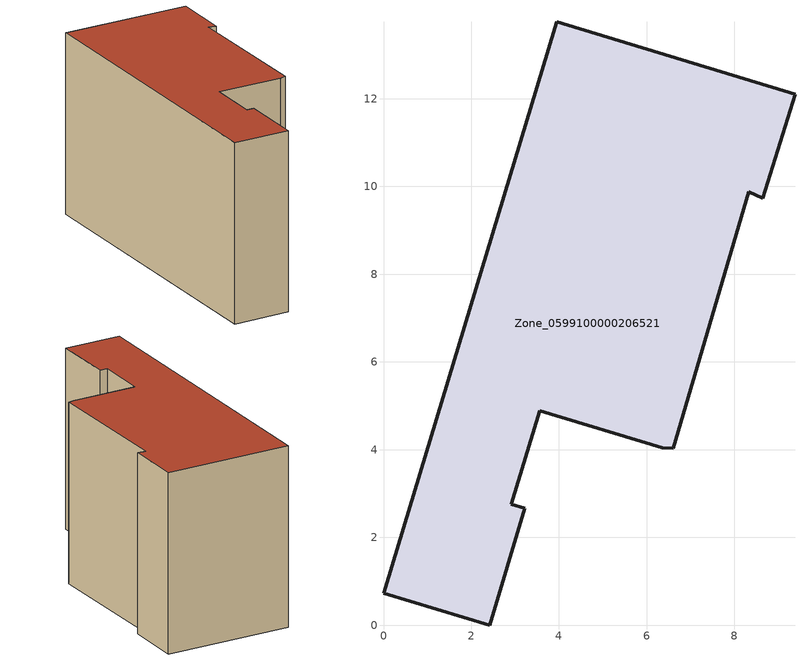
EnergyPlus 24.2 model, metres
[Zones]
Zone_0599100000206521
 floor ground (C_G): 0,0.73 3.95,13.75 9.38,12.1 8.64,9.73 8.33,9.88 6.6,4.03 6.35,4.04 3.56,4.89 2.91,2.75 3.22,2.66 2.42,0 z0
 wall outside (C_F): 2.91,2.75 3.56,4.89 6.35,4.04 6.6,4.03 8.33,9.88 8.64,9.73 9.38,12.1 3.95,13.75 0,0.73 2.42,0 3.22,2.66 2.91,2.75 z0:7.99
 roof outside (C_R): 9.38,12.1 3.95,13.75 0,0.73 2.42,0 3.22,2.66 2.91,2.75 3.56,4.89 6.35,4.04 6.6,4.03 8.33,9.88 8.64,9.73 z7.99
[BUILDING]
Pand.0599100000206521: North Axis=0; Terrain=City; Loads Convergence Tolerance Value=0.04; Temperature Convergence Tolerance Value=0.4; Solar Distribution=FullExterior; Maximum Number of Warmup Days=25; Minimum Number of Warmup Days=1
[Site:Location]
Rotterdam.The.Hague.AP_ZH_NLD Design_Conditions: Latitude=51.96; Longitude=4.45; Time Zone=1; Elevation=-4.5
[SITE:GROUNDTEMPERATURE:BUILDINGSURFACE]
18, 18, 18, 18, 18, 18, 18, 18, 18, 18, 18, 18
[MATERIAL] Thermal Absorptance=0.9; Solar Absorptance=0.7; Visible Absorptance=0.7
Name | Roughness | Thickness | Conductivity | Density | Specific Heat
G.TI.1975-1991 | MediumSmooth | 0.15 | 0.288461 | 540 | 1210
F.TI.1975-1991 | Rough | 0.3 | 0.230769 | 1920 | 840
R.TI.1975-1991 | MediumRough | 0.2 | 0.153846 | 1500 | 1000
[CONSTRUCTION]
C_G: G.TI.1975-1991
C_F: F.TI.1975-1991
C_R: R.TI.1975-1991
[ZONE]
Zone_0599100000206521: Type=1; Multiplier=1; Ceiling Height=Autocalculate; Volume=Autocalculate; Floor Area=autocalculate; Part of Total Floor Area=Yes
[ZONEINFILTRATION:DESIGNFLOWRATE]
Infil_Zone_0599100000206521: Zone or ZoneList or Space or SpaceList=Zone_0599100000206521; Schedule=AlwaysOn; Design Flow Rate Calculation Method=Flow/Area; Flow Rate per Floor Area=0.003; Constant Term Coefficient=1; Temperature Term Coefficient=0; Velocity Term Coefficient=0; Velocity Squared Term Coefficient=0
[HVACTEMPLATE:ZONE:IDEALLOADSAIRSYSTEM]
Zone_0599100000206521: Maximum Heating Supply Air Temperature=50; Minimum Cooling Supply Air Temperature=13; Maximum Heating Supply Air Humidity Ratio=0.0156; Minimum Cooling Supply Air Humidity Ratio=0.0077; Heating Limit=NoLimit; Cooling Limit=NoLimit; Dehumidification Control Type=ConstantSensibleHeatRatio; Cooling Sensible Heat Ratio=0.7; Dehumidification Setpoint=60; Humidification Control Type=None; Humidification Setpoint=30; Outdoor Air Method=None; Outdoor Air Flow Rate per Person=0.00944; Outdoor Air Flow Rate per Zone Floor Area=0; Outdoor Air Flow Rate per Zone=0; Demand Controlled Ventilation Type=None; Outdoor Air Economizer Type=NoEconomizer; Heat Recovery Type=None; Sensible Heat Recovery Effectiveness=0.7; Latent Heat Recovery Effectiveness=0.65
[ZONECONTROL:THERMOSTAT]
ThermostatControl_Zone_0599100000206521: Zone or ZoneList=Zone_0599100000206521; Control Type Schedule=DualSetpointControlType; Control 1=Thermostat_Zone_0599100000206521; Temperature Difference Between Cutout And Setpoint=0
[THERMOSTATSETPOINT:DUALSETPOINT]
Thermostat_Zone_0599100000206521: Heating Setpoint Temperature Schedule=HeatingSetpoint_Zone_0599100000206521; Cooling Setpoint Temperature Schedule=CoolingSetpoint_Zone_0599100000206521
[SCHEDULE:COMPACT]
HeatingSetpoint_Zone_0599100000206521: Through: 12/31, For: AllDays, Until: 24:00, 21
CoolingSetpoint_Zone_0599100000206521: Through: 12/31, For: AllDays, Until: 24:00, 24
DualSetpointControlType: Through: 12/31, For: AllDays, Until: 24:00, 4
AlwaysOn: Through: 12/31, For: AllDays, Until: 24:00, 1
